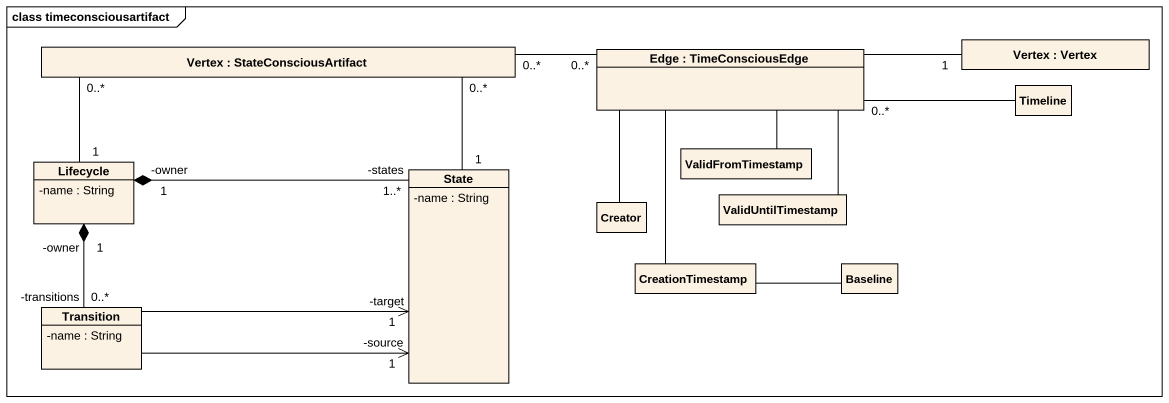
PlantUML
@startuml
mainframe class timeconsciousartifact
hide circle
hide empty members
skinparam classAttributeIconSize 0
class "Vertex : StateConsciousArtifact" as Vertex_StateConsciousArtifac
class "Edge : TimeConsciousEdge" as Edge_TimeConsciousEdge
class "Vertex : Vertex" as Vertex_Vertex
class Timeline
class Lifecycle {
  -name : String
}
class "State" as State_ {
  -name : String
}
class ValidFromTimestamp
class Creator
class ValidUntilTimestamp
class CreationTimestamp
class Baseline
class Transition {
  -name : String
}
Vertex_StateConsciousArtifac "0..*" -right- "0..*" Edge_TimeConsciousEdge
Vertex_StateConsciousArtifac "0..*" -- "1" Lifecycle
Vertex_StateConsciousArtifac "0..*" -- "1" State_
Edge_TimeConsciousEdge -- ValidFromTimestamp
Edge_TimeConsciousEdge -- Creator
Edge_TimeConsciousEdge -- ValidUntilTimestamp
Edge_TimeConsciousEdge -- CreationTimestamp
Vertex_Vertex "1" -left- Edge_TimeConsciousEdge
Timeline -left- "0..*" Edge_TimeConsciousEdge
Lifecycle "-owner\n1" *-right- "-states\n1..*" State_
Lifecycle "-owner\n1" *-- "-transitions\n0..*" Transition
CreationTimestamp -right- Baseline
Transition -right-> "-source\n1" State_
Transition -right-> "-target\n1" State_
@enduml
